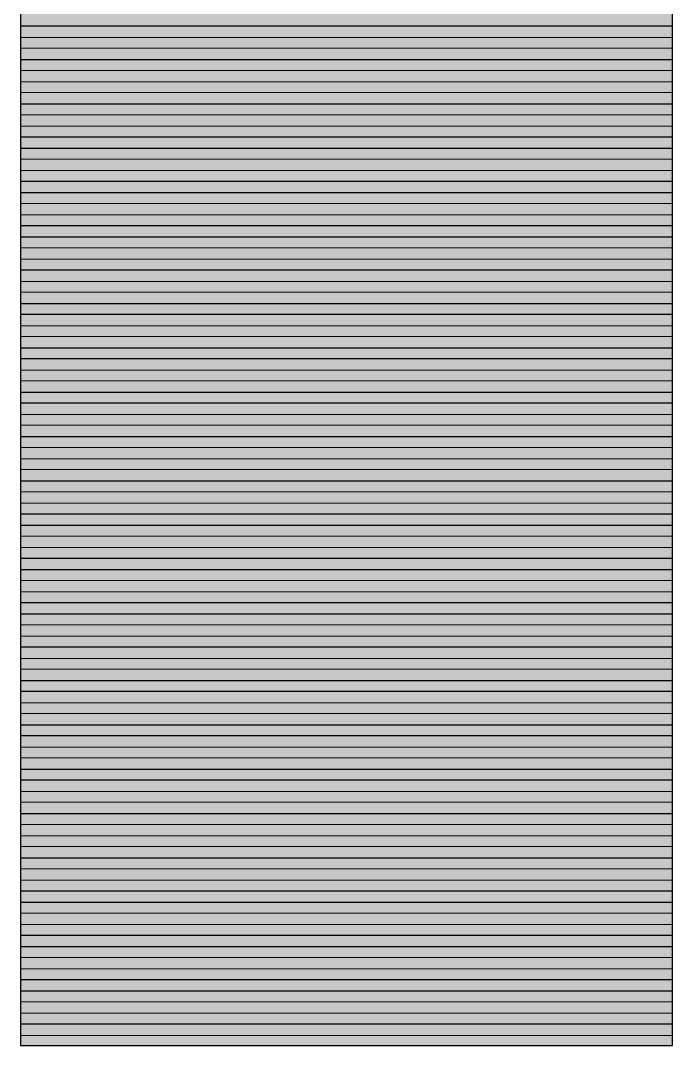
# Model space of a CAD drawing. Header units: millimetres. Extents: x -190.1 to -180.54, y 58.35 to 66.31.
# Drawn here: x -188.075 to -187.375, y 58.352 to 59.452 of the extents above; entities that cross this region are included whole.
import ezdxf

# ---------------------------------------------------------------- set-up
doc = ezdxf.new("R2010")
doc.units = ezdxf.units.MM
doc.header["$MEASUREMENT"] = 0
doc.layers.add('layer 1', color=7, linetype='Continuous')

msp = doc.modelspace()

# ---------------------------------------------------------------- hatches: boundary and pattern name
at = {"layer": 'layer 1', "true_color": 0x797979}
h = msp.add_hatch(color=8, dxfattribs=at)
edge = h.paths.add_edge_path()
edge.add_spline(control_points=[(-187.375, 59.434), (-187.375, 59.434), (-188.075, 59.4338), (-188.075, 59.4338), (-188.075, 59.4338), (-188.075, 59.4695), (-188.075, 59.4695), (-188.075, 59.4695), (-187.375, 59.4697), (-187.375, 59.4697), (-187.375, 59.4697), (-187.375, 59.434), (-187.375, 59.434)], knot_values=[0, 0, 0, 0, 0.25, 0.25, 0.25, 0.5, 0.5, 0.5, 0.75, 0.75, 0.75, 1, 1, 1, 1], degree=3, periodic=1)
at = {"layer": 'layer 1', "true_color": 0x7a7a7a}
h = msp.add_hatch(color=8, dxfattribs=at)
edge = h.paths.add_edge_path()
edge.add_spline(control_points=[(-187.375, 59.4102), (-187.375, 59.4102), (-188.075, 59.41), (-188.075, 59.41), (-188.075, 59.41), (-188.075, 59.4457), (-188.075, 59.4457), (-188.075, 59.4457), (-187.375, 59.4459), (-187.375, 59.4459), (-187.375, 59.4459), (-187.375, 59.4102), (-187.375, 59.4102)], knot_values=[0, 0, 0, 0, 0.25, 0.25, 0.25, 0.5, 0.5, 0.5, 0.75, 0.75, 0.75, 1, 1, 1, 1], degree=3, periodic=1)
at = {"layer": 'layer 1', "true_color": 0x7c7c7c}
h = msp.add_hatch(color=8, dxfattribs=at)
edge = h.paths.add_edge_path()
edge.add_spline(control_points=[(-187.375, 59.3864), (-187.375, 59.3864), (-188.075, 59.3862), (-188.075, 59.3862), (-188.075, 59.3862), (-188.075, 59.4219), (-188.075, 59.4219), (-188.075, 59.4219), (-187.375, 59.4221), (-187.375, 59.4221), (-187.375, 59.4221), (-187.375, 59.3864), (-187.375, 59.3864)], knot_values=[0, 0, 0, 0, 0.25, 0.25, 0.25, 0.5, 0.5, 0.5, 0.75, 0.75, 0.75, 1, 1, 1, 1], degree=3, periodic=1)
at = {"layer": 'layer 1', "true_color": 0x7d7c7d}
h = msp.add_hatch(color=8, dxfattribs=at)
edge = h.paths.add_edge_path()
edge.add_spline(control_points=[(-187.375, 59.3626), (-187.375, 59.3626), (-188.075, 59.3624), (-188.075, 59.3624), (-188.075, 59.3624), (-188.075, 59.3981), (-188.075, 59.3981), (-188.075, 59.3981), (-187.375, 59.3983), (-187.375, 59.3983), (-187.375, 59.3983), (-187.375, 59.3626), (-187.375, 59.3626)], knot_values=[0, 0, 0, 0, 0.25, 0.25, 0.25, 0.5, 0.5, 0.5, 0.75, 0.75, 0.75, 1, 1, 1, 1], degree=3, periodic=1)
at = {"layer": 'layer 1', "true_color": 0x7f7e7e}
h = msp.add_hatch(color=8, dxfattribs=at)
edge = h.paths.add_edge_path()
edge.add_spline(control_points=[(-187.375, 59.3388), (-187.375, 59.3388), (-188.075, 59.3386), (-188.075, 59.3386), (-188.075, 59.3386), (-188.075, 59.3743), (-188.075, 59.3743), (-188.075, 59.3743), (-187.375, 59.3745), (-187.375, 59.3745), (-187.375, 59.3745), (-187.375, 59.3388), (-187.375, 59.3388)], knot_values=[0, 0, 0, 0, 0.25, 0.25, 0.25, 0.5, 0.5, 0.5, 0.75, 0.75, 0.75, 1, 1, 1, 1], degree=3, periodic=1)
at = {"layer": 'layer 1', "true_color": 0x808080}
h = msp.add_hatch(color=8, dxfattribs=at)
edge = h.paths.add_edge_path()
edge.add_spline(control_points=[(-187.375, 59.315), (-187.375, 59.315), (-188.075, 59.3148), (-188.075, 59.3148), (-188.075, 59.3148), (-188.075, 59.3505), (-188.075, 59.3505), (-188.075, 59.3505), (-187.375, 59.3507), (-187.375, 59.3507), (-187.375, 59.3507), (-187.375, 59.315), (-187.375, 59.315)], knot_values=[0, 0, 0, 0, 0.25, 0.25, 0.25, 0.5, 0.5, 0.5, 0.75, 0.75, 0.75, 1, 1, 1, 1], degree=3, periodic=1)
at = {"layer": 'layer 1', "true_color": 0x818181}
h = msp.add_hatch(color=8, dxfattribs=at)
edge = h.paths.add_edge_path()
edge.add_spline(control_points=[(-187.375, 59.2912), (-187.375, 59.2912), (-188.075, 59.291), (-188.075, 59.291), (-188.075, 59.291), (-188.075, 59.3267), (-188.075, 59.3267), (-188.075, 59.3267), (-187.375, 59.3269), (-187.375, 59.3269), (-187.375, 59.3269), (-187.375, 59.2912), (-187.375, 59.2912)], knot_values=[0, 0, 0, 0, 0.25, 0.25, 0.25, 0.5, 0.5, 0.5, 0.75, 0.75, 0.75, 1, 1, 1, 1], degree=3, periodic=1)
at = {"layer": 'layer 1', "true_color": 0x838383}
h = msp.add_hatch(color=252, dxfattribs=at)
edge = h.paths.add_edge_path()
edge.add_spline(control_points=[(-187.375, 59.2674), (-187.375, 59.2674), (-188.075, 59.2672), (-188.075, 59.2672), (-188.075, 59.2672), (-188.075, 59.3029), (-188.075, 59.3029), (-188.075, 59.3029), (-187.375, 59.3031), (-187.375, 59.3031), (-187.375, 59.3031), (-187.375, 59.2674), (-187.375, 59.2674)], knot_values=[0, 0, 0, 0, 0.25, 0.25, 0.25, 0.5, 0.5, 0.5, 0.75, 0.75, 0.75, 1, 1, 1, 1], degree=3, periodic=1)
at = {"layer": 'layer 1', "true_color": 0x848384}
h = msp.add_hatch(color=252, dxfattribs=at)
edge = h.paths.add_edge_path()
edge.add_spline(control_points=[(-187.375, 59.2436), (-187.375, 59.2436), (-188.075, 59.2434), (-188.075, 59.2434), (-188.075, 59.2434), (-188.075, 59.2791), (-188.075, 59.2791), (-188.075, 59.2791), (-187.375, 59.2793), (-187.375, 59.2793), (-187.375, 59.2793), (-187.375, 59.2436), (-187.375, 59.2436)], knot_values=[0, 0, 0, 0, 0.25, 0.25, 0.25, 0.5, 0.5, 0.5, 0.75, 0.75, 0.75, 1, 1, 1, 1], degree=3, periodic=1)
at = {"layer": 'layer 1', "true_color": 0x858585}
h = msp.add_hatch(color=252, dxfattribs=at)
edge = h.paths.add_edge_path()
edge.add_spline(control_points=[(-187.375, 59.2198), (-187.375, 59.2198), (-188.075, 59.2196), (-188.075, 59.2196), (-188.075, 59.2196), (-188.075, 59.2553), (-188.075, 59.2553), (-188.075, 59.2553), (-187.375, 59.2555), (-187.375, 59.2555), (-187.375, 59.2555), (-187.375, 59.2198), (-187.375, 59.2198)], knot_values=[0, 0, 0, 0, 0.25, 0.25, 0.25, 0.5, 0.5, 0.5, 0.75, 0.75, 0.75, 1, 1, 1, 1], degree=3, periodic=1)
at = {"layer": 'layer 1', "true_color": 0x868686}
h = msp.add_hatch(color=252, dxfattribs=at)
edge = h.paths.add_edge_path()
edge.add_spline(control_points=[(-187.375, 59.196), (-187.375, 59.196), (-188.075, 59.1958), (-188.075, 59.1958), (-188.075, 59.1958), (-188.075, 59.2315), (-188.075, 59.2315), (-188.075, 59.2315), (-187.375, 59.2317), (-187.375, 59.2317), (-187.375, 59.2317), (-187.375, 59.196), (-187.375, 59.196)], knot_values=[0, 0, 0, 0, 0.25, 0.25, 0.25, 0.5, 0.5, 0.5, 0.75, 0.75, 0.75, 1, 1, 1, 1], degree=3, periodic=1)
at = {"layer": 'layer 1', "true_color": 0x888888}
h = msp.add_hatch(color=252, dxfattribs=at)
edge = h.paths.add_edge_path()
edge.add_spline(control_points=[(-187.375, 59.1722), (-187.375, 59.1722), (-188.075, 59.172), (-188.075, 59.172), (-188.075, 59.172), (-188.075, 59.2077), (-188.075, 59.2077), (-188.075, 59.2077), (-187.375, 59.2079), (-187.375, 59.2079), (-187.375, 59.2079), (-187.375, 59.1722), (-187.375, 59.1722)], knot_values=[0, 0, 0, 0, 0.25, 0.25, 0.25, 0.5, 0.5, 0.5, 0.75, 0.75, 0.75, 1, 1, 1, 1], degree=3, periodic=1)
at = {"layer": 'layer 1', "true_color": 0x8a8a8a}
h = msp.add_hatch(color=252, dxfattribs=at)
edge = h.paths.add_edge_path()
edge.add_spline(control_points=[(-187.375, 59.1484), (-187.375, 59.1484), (-188.075, 59.1482), (-188.075, 59.1482), (-188.075, 59.1482), (-188.075, 59.1839), (-188.075, 59.1839), (-188.075, 59.1839), (-187.375, 59.1841), (-187.375, 59.1841), (-187.375, 59.1841), (-187.375, 59.1484), (-187.375, 59.1484)], knot_values=[0, 0, 0, 0, 0.25, 0.25, 0.25, 0.5, 0.5, 0.5, 0.75, 0.75, 0.75, 1, 1, 1, 1], degree=3, periodic=1)
at = {"layer": 'layer 1', "true_color": 0x8a8a8b}
h = msp.add_hatch(color=252, dxfattribs=at)
edge = h.paths.add_edge_path()
edge.add_spline(control_points=[(-187.375, 59.1246), (-187.375, 59.1246), (-188.075, 59.1244), (-188.075, 59.1244), (-188.075, 59.1244), (-188.075, 59.1601), (-188.075, 59.1601), (-188.075, 59.1601), (-187.375, 59.1603), (-187.375, 59.1603), (-187.375, 59.1603), (-187.375, 59.1246), (-187.375, 59.1246)], knot_values=[0, 0, 0, 0, 0.25, 0.25, 0.25, 0.5, 0.5, 0.5, 0.75, 0.75, 0.75, 1, 1, 1, 1], degree=3, periodic=1)
at = {"layer": 'layer 1', "true_color": 0x8c8c8d}
h = msp.add_hatch(color=252, dxfattribs=at)
edge = h.paths.add_edge_path()
edge.add_spline(control_points=[(-187.375, 59.1008), (-187.375, 59.1008), (-188.075, 59.1006), (-188.075, 59.1006), (-188.075, 59.1006), (-188.075, 59.1363), (-188.075, 59.1363), (-188.075, 59.1363), (-187.375, 59.1365), (-187.375, 59.1365), (-187.375, 59.1365), (-187.375, 59.1008), (-187.375, 59.1008)], knot_values=[0, 0, 0, 0, 0.25, 0.25, 0.25, 0.5, 0.5, 0.5, 0.75, 0.75, 0.75, 1, 1, 1, 1], degree=3, periodic=1)
at = {"layer": 'layer 1', "true_color": 0x8d8d8d}
h = msp.add_hatch(color=252, dxfattribs=at)
edge = h.paths.add_edge_path()
edge.add_spline(control_points=[(-187.375, 59.077), (-187.375, 59.077), (-188.075, 59.0768), (-188.075, 59.0768), (-188.075, 59.0768), (-188.075, 59.1125), (-188.075, 59.1125), (-188.075, 59.1125), (-187.375, 59.1127), (-187.375, 59.1127), (-187.375, 59.1127), (-187.375, 59.077), (-187.375, 59.077)], knot_values=[0, 0, 0, 0, 0.25, 0.25, 0.25, 0.5, 0.5, 0.5, 0.75, 0.75, 0.75, 1, 1, 1, 1], degree=3, periodic=1)
at = {"layer": 'layer 1', "true_color": 0x8f8f8f}
h = msp.add_hatch(color=252, dxfattribs=at)
edge = h.paths.add_edge_path()
edge.add_spline(control_points=[(-187.375, 59.0532), (-187.375, 59.0532), (-188.075, 59.053), (-188.075, 59.053), (-188.075, 59.053), (-188.075, 59.0887), (-188.075, 59.0887), (-188.075, 59.0887), (-187.375, 59.0889), (-187.375, 59.0889), (-187.375, 59.0889), (-187.375, 59.0532), (-187.375, 59.0532)], knot_values=[0, 0, 0, 0, 0.25, 0.25, 0.25, 0.5, 0.5, 0.5, 0.75, 0.75, 0.75, 1, 1, 1, 1], degree=3, periodic=1)
at = {"layer": 'layer 1', "true_color": 0x909090}
h = msp.add_hatch(color=252, dxfattribs=at)
edge = h.paths.add_edge_path()
edge.add_spline(control_points=[(-187.375, 59.0294), (-187.375, 59.0294), (-188.075, 59.0292), (-188.075, 59.0292), (-188.075, 59.0292), (-188.075, 59.0649), (-188.075, 59.0649), (-188.075, 59.0649), (-187.375, 59.0651), (-187.375, 59.0651), (-187.375, 59.0651), (-187.375, 59.0294), (-187.375, 59.0294)], knot_values=[0, 0, 0, 0, 0.25, 0.25, 0.25, 0.5, 0.5, 0.5, 0.75, 0.75, 0.75, 1, 1, 1, 1], degree=3, periodic=1)
at = {"layer": 'layer 1', "true_color": 0x919192}
h = msp.add_hatch(color=252, dxfattribs=at)
edge = h.paths.add_edge_path()
edge.add_spline(control_points=[(-187.375, 59.0056), (-187.375, 59.0056), (-188.075, 59.0054), (-188.075, 59.0054), (-188.075, 59.0054), (-188.075, 59.0411), (-188.075, 59.0411), (-188.075, 59.0411), (-187.375, 59.0413), (-187.375, 59.0413), (-187.375, 59.0413), (-187.375, 59.0056), (-187.375, 59.0056)], knot_values=[0, 0, 0, 0, 0.25, 0.25, 0.25, 0.5, 0.5, 0.5, 0.75, 0.75, 0.75, 1, 1, 1, 1], degree=3, periodic=1)
at = {"layer": 'layer 1', "true_color": 0x939394}
h = msp.add_hatch(color=252, dxfattribs=at)
edge = h.paths.add_edge_path()
edge.add_spline(control_points=[(-187.375, 58.9818), (-187.375, 58.9818), (-188.075, 58.9816), (-188.075, 58.9816), (-188.075, 58.9816), (-188.075, 59.0173), (-188.075, 59.0173), (-188.075, 59.0173), (-187.375, 59.0175), (-187.375, 59.0175), (-187.375, 59.0175), (-187.375, 58.9818), (-187.375, 58.9818)], knot_values=[0, 0, 0, 0, 0.25, 0.25, 0.25, 0.5, 0.5, 0.5, 0.75, 0.75, 0.75, 1, 1, 1, 1], degree=3, periodic=1)
at = {"layer": 'layer 1', "true_color": 0x949494}
h = msp.add_hatch(color=252, dxfattribs=at)
edge = h.paths.add_edge_path()
edge.add_spline(control_points=[(-187.375, 58.958), (-187.375, 58.958), (-188.075, 58.9578), (-188.075, 58.9578), (-188.075, 58.9578), (-188.075, 58.9935), (-188.075, 58.9935), (-188.075, 58.9935), (-187.375, 58.9937), (-187.375, 58.9937), (-187.375, 58.9937), (-187.375, 58.958), (-187.375, 58.958)], knot_values=[0, 0, 0, 0, 0.25, 0.25, 0.25, 0.5, 0.5, 0.5, 0.75, 0.75, 0.75, 1, 1, 1, 1], degree=3, periodic=1)
at = {"layer": 'layer 1', "true_color": 0x969696}
h = msp.add_hatch(color=252, dxfattribs=at)
edge = h.paths.add_edge_path()
edge.add_spline(control_points=[(-187.375, 58.9342), (-187.375, 58.9342), (-188.075, 58.934), (-188.075, 58.934), (-188.075, 58.934), (-188.075, 58.9697), (-188.075, 58.9697), (-188.075, 58.9697), (-187.375, 58.9699), (-187.375, 58.9699), (-187.375, 58.9699), (-187.375, 58.9342), (-187.375, 58.9342)], knot_values=[0, 0, 0, 0, 0.25, 0.25, 0.25, 0.5, 0.5, 0.5, 0.75, 0.75, 0.75, 1, 1, 1, 1], degree=3, periodic=1)
at = {"layer": 'layer 1', "true_color": 0x969797}
h = msp.add_hatch(color=252, dxfattribs=at)
edge = h.paths.add_edge_path()
edge.add_spline(control_points=[(-187.375, 58.9104), (-187.375, 58.9104), (-188.075, 58.9102), (-188.075, 58.9102), (-188.075, 58.9102), (-188.075, 58.9459), (-188.075, 58.9459), (-188.075, 58.9459), (-187.375, 58.9461), (-187.375, 58.9461), (-187.375, 58.9461), (-187.375, 58.9104), (-187.375, 58.9104)], knot_values=[0, 0, 0, 0, 0.25, 0.25, 0.25, 0.5, 0.5, 0.5, 0.75, 0.75, 0.75, 1, 1, 1, 1], degree=3, periodic=1)
at = {"layer": 'layer 1', "true_color": 0x989899}
h = msp.add_hatch(color=252, dxfattribs=at)
edge = h.paths.add_edge_path()
edge.add_spline(control_points=[(-187.375, 58.8866), (-187.375, 58.8866), (-188.075, 58.8864), (-188.075, 58.8864), (-188.075, 58.8864), (-188.075, 58.9221), (-188.075, 58.9221), (-188.075, 58.9221), (-187.375, 58.9223), (-187.375, 58.9223), (-187.375, 58.9223), (-187.375, 58.8866), (-187.375, 58.8866)], knot_values=[0, 0, 0, 0, 0.25, 0.25, 0.25, 0.5, 0.5, 0.5, 0.75, 0.75, 0.75, 1, 1, 1, 1], degree=3, periodic=1)
at = {"layer": 'layer 1', "true_color": 0x99999a}
h = msp.add_hatch(color=253, dxfattribs=at)
edge = h.paths.add_edge_path()
edge.add_spline(control_points=[(-187.375, 58.8628), (-187.375, 58.8628), (-188.075, 58.8626), (-188.075, 58.8626), (-188.075, 58.8626), (-188.075, 58.8983), (-188.075, 58.8983), (-188.075, 58.8983), (-187.375, 58.8985), (-187.375, 58.8985), (-187.375, 58.8985), (-187.375, 58.8628), (-187.375, 58.8628)], knot_values=[0, 0, 0, 0, 0.25, 0.25, 0.25, 0.5, 0.5, 0.5, 0.75, 0.75, 0.75, 1, 1, 1, 1], degree=3, periodic=1)
at = {"layer": 'layer 1', "true_color": 0x9b9b9b}
h = msp.add_hatch(color=253, dxfattribs=at)
edge = h.paths.add_edge_path()
edge.add_spline(control_points=[(-187.375, 58.839), (-187.375, 58.839), (-188.075, 58.8388), (-188.075, 58.8388), (-188.075, 58.8388), (-188.075, 58.8745), (-188.075, 58.8745), (-188.075, 58.8745), (-187.375, 58.8747), (-187.375, 58.8747), (-187.375, 58.8747), (-187.375, 58.839), (-187.375, 58.839)], knot_values=[0, 0, 0, 0, 0.25, 0.25, 0.25, 0.5, 0.5, 0.5, 0.75, 0.75, 0.75, 1, 1, 1, 1], degree=3, periodic=1)
at = {"layer": 'layer 1', "true_color": 0x9c9d9d}
h = msp.add_hatch(color=253, dxfattribs=at)
edge = h.paths.add_edge_path()
edge.add_spline(control_points=[(-187.375, 58.8152), (-187.375, 58.8152), (-188.075, 58.815), (-188.075, 58.815), (-188.075, 58.815), (-188.075, 58.8507), (-188.075, 58.8507), (-188.075, 58.8507), (-187.375, 58.8509), (-187.375, 58.8509), (-187.375, 58.8509), (-187.375, 58.8152), (-187.375, 58.8152)], knot_values=[0, 0, 0, 0, 0.25, 0.25, 0.25, 0.5, 0.5, 0.5, 0.75, 0.75, 0.75, 1, 1, 1, 1], degree=3, periodic=1)
at = {"layer": 'layer 1', "true_color": 0x9d9e9e}
h = msp.add_hatch(color=253, dxfattribs=at)
edge = h.paths.add_edge_path()
edge.add_spline(control_points=[(-187.375, 58.7914), (-187.375, 58.7914), (-188.075, 58.7912), (-188.075, 58.7912), (-188.075, 58.7912), (-188.075, 58.8269), (-188.075, 58.8269), (-188.075, 58.8269), (-187.375, 58.8271), (-187.375, 58.8271), (-187.375, 58.8271), (-187.375, 58.7914), (-187.375, 58.7914)], knot_values=[0, 0, 0, 0, 0.25, 0.25, 0.25, 0.5, 0.5, 0.5, 0.75, 0.75, 0.75, 1, 1, 1, 1], degree=3, periodic=1)
at = {"layer": 'layer 1', "true_color": 0x9f9fa0}
h = msp.add_hatch(color=253, dxfattribs=at)
edge = h.paths.add_edge_path()
edge.add_spline(control_points=[(-187.375, 58.7676), (-187.375, 58.7676), (-188.075, 58.7674), (-188.075, 58.7674), (-188.075, 58.7674), (-188.075, 58.8031), (-188.075, 58.8031), (-188.075, 58.8031), (-187.375, 58.8033), (-187.375, 58.8033), (-187.375, 58.8033), (-187.375, 58.7676), (-187.375, 58.7676)], knot_values=[0, 0, 0, 0, 0.25, 0.25, 0.25, 0.5, 0.5, 0.5, 0.75, 0.75, 0.75, 1, 1, 1, 1], degree=3, periodic=1)
at = {"layer": 'layer 1', "true_color": 0xa0a0a1}
h = msp.add_hatch(color=253, dxfattribs=at)
edge = h.paths.add_edge_path()
edge.add_spline(control_points=[(-187.375, 58.7438), (-187.375, 58.7438), (-188.075, 58.7436), (-188.075, 58.7436), (-188.075, 58.7436), (-188.075, 58.7793), (-188.075, 58.7793), (-188.075, 58.7793), (-187.375, 58.7795), (-187.375, 58.7795), (-187.375, 58.7795), (-187.375, 58.7438), (-187.375, 58.7438)], knot_values=[0, 0, 0, 0, 0.25, 0.25, 0.25, 0.5, 0.5, 0.5, 0.75, 0.75, 0.75, 1, 1, 1, 1], degree=3, periodic=1)
at = {"layer": 'layer 1', "true_color": 0xa1a2a2}
h = msp.add_hatch(color=253, dxfattribs=at)
edge = h.paths.add_edge_path()
edge.add_spline(control_points=[(-187.375, 58.72), (-187.375, 58.72), (-188.075, 58.7198), (-188.075, 58.7198), (-188.075, 58.7198), (-188.075, 58.7555), (-188.075, 58.7555), (-188.075, 58.7555), (-187.375, 58.7557), (-187.375, 58.7557), (-187.375, 58.7557), (-187.375, 58.72), (-187.375, 58.72)], knot_values=[0, 0, 0, 0, 0.25, 0.25, 0.25, 0.5, 0.5, 0.5, 0.75, 0.75, 0.75, 1, 1, 1, 1], degree=3, periodic=1)
at = {"layer": 'layer 1', "true_color": 0xa2a3a3}
h = msp.add_hatch(color=253, dxfattribs=at)
edge = h.paths.add_edge_path()
edge.add_spline(control_points=[(-187.375, 58.6962), (-187.375, 58.6962), (-188.075, 58.696), (-188.075, 58.696), (-188.075, 58.696), (-188.075, 58.7317), (-188.075, 58.7317), (-188.075, 58.7317), (-187.375, 58.7319), (-187.375, 58.7319), (-187.375, 58.7319), (-187.375, 58.6962), (-187.375, 58.6962)], knot_values=[0, 0, 0, 0, 0.25, 0.25, 0.25, 0.5, 0.5, 0.5, 0.75, 0.75, 0.75, 1, 1, 1, 1], degree=3, periodic=1)
at = {"layer": 'layer 1', "true_color": 0xa4a4a5}
h = msp.add_hatch(color=253, dxfattribs=at)
edge = h.paths.add_edge_path()
edge.add_spline(control_points=[(-187.375, 58.6724), (-187.375, 58.6724), (-188.075, 58.6722), (-188.075, 58.6722), (-188.075, 58.6722), (-188.075, 58.7079), (-188.075, 58.7079), (-188.075, 58.7079), (-187.375, 58.7081), (-187.375, 58.7081), (-187.375, 58.7081), (-187.375, 58.6724), (-187.375, 58.6724)], knot_values=[0, 0, 0, 0, 0.25, 0.25, 0.25, 0.5, 0.5, 0.5, 0.75, 0.75, 0.75, 1, 1, 1, 1], degree=3, periodic=1)
at = {"layer": 'layer 1', "true_color": 0xa6a6a7}
h = msp.add_hatch(color=253, dxfattribs=at)
edge = h.paths.add_edge_path()
edge.add_spline(control_points=[(-187.375, 58.6486), (-187.375, 58.6486), (-188.075, 58.6484), (-188.075, 58.6484), (-188.075, 58.6484), (-188.075, 58.6841), (-188.075, 58.6841), (-188.075, 58.6841), (-187.375, 58.6843), (-187.375, 58.6843), (-187.375, 58.6843), (-187.375, 58.6486), (-187.375, 58.6486)], knot_values=[0, 0, 0, 0, 0.25, 0.25, 0.25, 0.5, 0.5, 0.5, 0.75, 0.75, 0.75, 1, 1, 1, 1], degree=3, periodic=1)
at = {"layer": 'layer 1', "true_color": 0xa6a7a7}
h = msp.add_hatch(color=253, dxfattribs=at)
edge = h.paths.add_edge_path()
edge.add_spline(control_points=[(-187.375, 58.6248), (-187.375, 58.6248), (-188.075, 58.6246), (-188.075, 58.6246), (-188.075, 58.6246), (-188.075, 58.6603), (-188.075, 58.6603), (-188.075, 58.6603), (-187.375, 58.6605), (-187.375, 58.6605), (-187.375, 58.6605), (-187.375, 58.6248), (-187.375, 58.6248)], knot_values=[0, 0, 0, 0, 0.25, 0.25, 0.25, 0.5, 0.5, 0.5, 0.75, 0.75, 0.75, 1, 1, 1, 1], degree=3, periodic=1)
at = {"layer": 'layer 1', "true_color": 0xa8a9a9}
h = msp.add_hatch(color=253, dxfattribs=at)
edge = h.paths.add_edge_path()
edge.add_spline(control_points=[(-187.375, 58.601), (-187.375, 58.601), (-188.075, 58.6008), (-188.075, 58.6008), (-188.075, 58.6008), (-188.075, 58.6365), (-188.075, 58.6365), (-188.075, 58.6365), (-187.375, 58.6367), (-187.375, 58.6367), (-187.375, 58.6367), (-187.375, 58.601), (-187.375, 58.601)], knot_values=[0, 0, 0, 0, 0.25, 0.25, 0.25, 0.5, 0.5, 0.5, 0.75, 0.75, 0.75, 1, 1, 1, 1], degree=3, periodic=1)
at = {"layer": 'layer 1', "true_color": 0xa9a9aa}
h = msp.add_hatch(color=253, dxfattribs=at)
edge = h.paths.add_edge_path()
edge.add_spline(control_points=[(-187.375, 58.5772), (-187.375, 58.5772), (-188.075, 58.577), (-188.075, 58.577), (-188.075, 58.577), (-188.075, 58.6127), (-188.075, 58.6127), (-188.075, 58.6127), (-187.375, 58.6129), (-187.375, 58.6129), (-187.375, 58.6129), (-187.375, 58.5772), (-187.375, 58.5772)], knot_values=[0, 0, 0, 0, 0.25, 0.25, 0.25, 0.5, 0.5, 0.5, 0.75, 0.75, 0.75, 1, 1, 1, 1], degree=3, periodic=1)
at = {"layer": 'layer 1', "true_color": 0xababac}
h = msp.add_hatch(color=253, dxfattribs=at)
edge = h.paths.add_edge_path()
edge.add_spline(control_points=[(-187.375, 58.5534), (-187.375, 58.5534), (-188.075, 58.5532), (-188.075, 58.5532), (-188.075, 58.5532), (-188.075, 58.5889), (-188.075, 58.5889), (-188.075, 58.5889), (-187.375, 58.5891), (-187.375, 58.5891), (-187.375, 58.5891), (-187.375, 58.5534), (-187.375, 58.5534)], knot_values=[0, 0, 0, 0, 0.25, 0.25, 0.25, 0.5, 0.5, 0.5, 0.75, 0.75, 0.75, 1, 1, 1, 1], degree=3, periodic=1)
at = {"layer": 'layer 1', "true_color": 0xabacac}
h = msp.add_hatch(color=253, dxfattribs=at)
edge = h.paths.add_edge_path()
edge.add_spline(control_points=[(-187.375, 58.5296), (-187.375, 58.5296), (-188.075, 58.5294), (-188.075, 58.5294), (-188.075, 58.5294), (-188.075, 58.5651), (-188.075, 58.5651), (-188.075, 58.5651), (-187.375, 58.5653), (-187.375, 58.5653), (-187.375, 58.5653), (-187.375, 58.5296), (-187.375, 58.5296)], knot_values=[0, 0, 0, 0, 0.25, 0.25, 0.25, 0.5, 0.5, 0.5, 0.75, 0.75, 0.75, 1, 1, 1, 1], degree=3, periodic=1)
at = {"layer": 'layer 1', "true_color": 0xadaeae}
h = msp.add_hatch(color=253, dxfattribs=at)
edge = h.paths.add_edge_path()
edge.add_spline(control_points=[(-187.375, 58.5058), (-187.375, 58.5058), (-188.075, 58.5056), (-188.075, 58.5056), (-188.075, 58.5056), (-188.075, 58.5413), (-188.075, 58.5413), (-188.075, 58.5413), (-187.375, 58.5415), (-187.375, 58.5415), (-187.375, 58.5415), (-187.375, 58.5058), (-187.375, 58.5058)], knot_values=[0, 0, 0, 0, 0.25, 0.25, 0.25, 0.5, 0.5, 0.5, 0.75, 0.75, 0.75, 1, 1, 1, 1], degree=3, periodic=1)
at = {"layer": 'layer 1', "true_color": 0xafafb0}
h = msp.add_hatch(color=253, dxfattribs=at)
edge = h.paths.add_edge_path()
edge.add_spline(control_points=[(-187.375, 58.482), (-187.375, 58.482), (-188.075, 58.4818), (-188.075, 58.4818), (-188.075, 58.4818), (-188.075, 58.5175), (-188.075, 58.5175), (-188.075, 58.5175), (-187.375, 58.5177), (-187.375, 58.5177), (-187.375, 58.5177), (-187.375, 58.482), (-187.375, 58.482)], knot_values=[0, 0, 0, 0, 0.25, 0.25, 0.25, 0.5, 0.5, 0.5, 0.75, 0.75, 0.75, 1, 1, 1, 1], degree=3, periodic=1)
at = {"layer": 'layer 1', "true_color": 0xafb0b1}
h = msp.add_hatch(color=253, dxfattribs=at)
edge = h.paths.add_edge_path()
edge.add_spline(control_points=[(-187.375, 58.4582), (-187.375, 58.4582), (-188.075, 58.458), (-188.075, 58.458), (-188.075, 58.458), (-188.075, 58.4937), (-188.075, 58.4937), (-188.075, 58.4937), (-187.375, 58.4939), (-187.375, 58.4939), (-187.375, 58.4939), (-187.375, 58.4582), (-187.375, 58.4582)], knot_values=[0, 0, 0, 0, 0.25, 0.25, 0.25, 0.5, 0.5, 0.5, 0.75, 0.75, 0.75, 1, 1, 1, 1], degree=3, periodic=1)
at = {"layer": 'layer 1', "true_color": 0xb1b2b2}
h = msp.add_hatch(color=253, dxfattribs=at)
edge = h.paths.add_edge_path()
edge.add_spline(control_points=[(-187.375, 58.4344), (-187.375, 58.4344), (-188.075, 58.4342), (-188.075, 58.4342), (-188.075, 58.4342), (-188.075, 58.4699), (-188.075, 58.4699), (-188.075, 58.4699), (-187.375, 58.4701), (-187.375, 58.4701), (-187.375, 58.4701), (-187.375, 58.4344), (-187.375, 58.4344)], knot_values=[0, 0, 0, 0, 0.25, 0.25, 0.25, 0.5, 0.5, 0.5, 0.75, 0.75, 0.75, 1, 1, 1, 1], degree=3, periodic=1)
at = {"layer": 'layer 1', "true_color": 0xb2b2b3}
h = msp.add_hatch(color=253, dxfattribs=at)
edge = h.paths.add_edge_path()
edge.add_spline(control_points=[(-187.375, 58.4106), (-187.375, 58.4106), (-188.075, 58.4104), (-188.075, 58.4104), (-188.075, 58.4104), (-188.075, 58.4461), (-188.075, 58.4461), (-188.075, 58.4461), (-187.375, 58.4463), (-187.375, 58.4463), (-187.375, 58.4463), (-187.375, 58.4106), (-187.375, 58.4106)], knot_values=[0, 0, 0, 0, 0.25, 0.25, 0.25, 0.5, 0.5, 0.5, 0.75, 0.75, 0.75, 1, 1, 1, 1], degree=3, periodic=1)
at = {"layer": 'layer 1', "true_color": 0xb3b4b5}
h = msp.add_hatch(color=253, dxfattribs=at)
edge = h.paths.add_edge_path()
edge.add_spline(control_points=[(-187.375, 58.3868), (-187.375, 58.3868), (-188.075, 58.3866), (-188.075, 58.3866), (-188.075, 58.3866), (-188.075, 58.4223), (-188.075, 58.4223), (-188.075, 58.4223), (-187.375, 58.4225), (-187.375, 58.4225), (-187.375, 58.4225), (-187.375, 58.3868), (-187.375, 58.3868)], knot_values=[0, 0, 0, 0, 0.25, 0.25, 0.25, 0.5, 0.5, 0.5, 0.75, 0.75, 0.75, 1, 1, 1, 1], degree=3, periodic=1)
at = {"layer": 'layer 1', "true_color": 0xb4b5b5}
h = msp.add_hatch(color=253, dxfattribs=at)
edge = h.paths.add_edge_path()
edge.add_spline(control_points=[(-187.375, 58.363), (-187.375, 58.363), (-188.075, 58.3628), (-188.075, 58.3628), (-188.075, 58.3628), (-188.075, 58.3985), (-188.075, 58.3985), (-188.075, 58.3985), (-187.375, 58.3987), (-187.375, 58.3987), (-187.375, 58.3987), (-187.375, 58.363), (-187.375, 58.363)], knot_values=[0, 0, 0, 0, 0.25, 0.25, 0.25, 0.5, 0.5, 0.5, 0.75, 0.75, 0.75, 1, 1, 1, 1], degree=3, periodic=1)
at = {"layer": 'layer 1', "true_color": 0xb6b6b7}
h = msp.add_hatch(color=253, dxfattribs=at)
edge = h.paths.add_edge_path()
edge.add_spline(control_points=[(-188.075, 58.3519), (-188.075, 58.3519), (-188.075, 58.3747), (-188.075, 58.3747), (-188.075, 58.3747), (-187.375, 58.3749), (-187.375, 58.3749), (-187.375, 58.3749), (-187.375, 58.3519), (-187.375, 58.3519), (-187.375, 58.3519), (-188.075, 58.3519), (-188.075, 58.3519)], knot_values=[0, 0, 0, 0, 0.25, 0.25, 0.25, 0.5, 0.5, 0.5, 0.75, 0.75, 0.75, 1, 1, 1, 1], degree=3, periodic=1)

# ---------------------------------------------------------------- linework, layer by layer
at = {"layer": 'layer 1', "color": 8}
for points in [[(-187.375, 59.434), (-187.375, 59.434), (-188.075, 59.4338), (-188.075, 59.4338), (-188.075, 59.4338), (-188.075, 59.4695), (-188.075, 59.4695), (-188.075, 59.4695), (-187.375, 59.4697), (-187.375, 59.4697), (-187.375, 59.4697), (-187.375, 59.434), (-187.375, 59.434)], [(-187.375, 59.4102), (-187.375, 59.4102), (-188.075, 59.41), (-188.075, 59.41), (-188.075, 59.41), (-188.075, 59.4457), (-188.075, 59.4457), (-188.075, 59.4457), (-187.375, 59.4459), (-187.375, 59.4459), (-187.375, 59.4459), (-187.375, 59.4102), (-187.375, 59.4102)], [(-187.375, 59.3864), (-187.375, 59.3864), (-188.075, 59.3862), (-188.075, 59.3862), (-188.075, 59.3862), (-188.075, 59.4219), (-188.075, 59.4219), (-188.075, 59.4219), (-187.375, 59.4221), (-187.375, 59.4221), (-187.375, 59.4221), (-187.375, 59.3864), (-187.375, 59.3864)], [(-187.375, 59.3626), (-187.375, 59.3626), (-188.075, 59.3624), (-188.075, 59.3624), (-188.075, 59.3624), (-188.075, 59.3981), (-188.075, 59.3981), (-188.075, 59.3981), (-187.375, 59.3983), (-187.375, 59.3983), (-187.375, 59.3983), (-187.375, 59.3626), (-187.375, 59.3626)], [(-187.375, 59.3388), (-187.375, 59.3388), (-188.075, 59.3386), (-188.075, 59.3386), (-188.075, 59.3386), (-188.075, 59.3743), (-188.075, 59.3743), (-188.075, 59.3743), (-187.375, 59.3745), (-187.375, 59.3745), (-187.375, 59.3745), (-187.375, 59.3388), (-187.375, 59.3388)], [(-187.375, 59.315), (-187.375, 59.315), (-188.075, 59.3148), (-188.075, 59.3148), (-188.075, 59.3148), (-188.075, 59.3505), (-188.075, 59.3505), (-188.075, 59.3505), (-187.375, 59.3507), (-187.375, 59.3507), (-187.375, 59.3507), (-187.375, 59.315), (-187.375, 59.315)], [(-187.375, 59.2912), (-187.375, 59.2912), (-188.075, 59.291), (-188.075, 59.291), (-188.075, 59.291), (-188.075, 59.3267), (-188.075, 59.3267), (-188.075, 59.3267), (-187.375, 59.3269), (-187.375, 59.3269), (-187.375, 59.3269), (-187.375, 59.2912), (-187.375, 59.2912)]]:
    msp.add_open_spline(points, degree=3, knots=[0, 0, 0, 0, 0.25, 0.25, 0.25, 0.5, 0.5, 0.5, 0.75, 0.75, 0.75, 1, 1, 1, 1], dxfattribs=at)
at = {"layer": 'layer 1', "color": 252}
for points in [[(-187.375, 59.2674), (-187.375, 59.2674), (-188.075, 59.2672), (-188.075, 59.2672), (-188.075, 59.2672), (-188.075, 59.3029), (-188.075, 59.3029), (-188.075, 59.3029), (-187.375, 59.3031), (-187.375, 59.3031), (-187.375, 59.3031), (-187.375, 59.2674), (-187.375, 59.2674)], [(-187.375, 59.2436), (-187.375, 59.2436), (-188.075, 59.2434), (-188.075, 59.2434), (-188.075, 59.2434), (-188.075, 59.2791), (-188.075, 59.2791), (-188.075, 59.2791), (-187.375, 59.2793), (-187.375, 59.2793), (-187.375, 59.2793), (-187.375, 59.2436), (-187.375, 59.2436)], [(-187.375, 59.2198), (-187.375, 59.2198), (-188.075, 59.2196), (-188.075, 59.2196), (-188.075, 59.2196), (-188.075, 59.2553), (-188.075, 59.2553), (-188.075, 59.2553), (-187.375, 59.2555), (-187.375, 59.2555), (-187.375, 59.2555), (-187.375, 59.2198), (-187.375, 59.2198)], [(-187.375, 59.196), (-187.375, 59.196), (-188.075, 59.1958), (-188.075, 59.1958), (-188.075, 59.1958), (-188.075, 59.2315), (-188.075, 59.2315), (-188.075, 59.2315), (-187.375, 59.2317), (-187.375, 59.2317), (-187.375, 59.2317), (-187.375, 59.196), (-187.375, 59.196)], [(-187.375, 59.1722), (-187.375, 59.1722), (-188.075, 59.172), (-188.075, 59.172), (-188.075, 59.172), (-188.075, 59.2077), (-188.075, 59.2077), (-188.075, 59.2077), (-187.375, 59.2079), (-187.375, 59.2079), (-187.375, 59.2079), (-187.375, 59.1722), (-187.375, 59.1722)], [(-187.375, 59.1484), (-187.375, 59.1484), (-188.075, 59.1482), (-188.075, 59.1482), (-188.075, 59.1482), (-188.075, 59.1839), (-188.075, 59.1839), (-188.075, 59.1839), (-187.375, 59.1841), (-187.375, 59.1841), (-187.375, 59.1841), (-187.375, 59.1484), (-187.375, 59.1484)], [(-187.375, 59.1246), (-187.375, 59.1246), (-188.075, 59.1244), (-188.075, 59.1244), (-188.075, 59.1244), (-188.075, 59.1601), (-188.075, 59.1601), (-188.075, 59.1601), (-187.375, 59.1603), (-187.375, 59.1603), (-187.375, 59.1603), (-187.375, 59.1246), (-187.375, 59.1246)], [(-187.375, 59.1008), (-187.375, 59.1008), (-188.075, 59.1006), (-188.075, 59.1006), (-188.075, 59.1006), (-188.075, 59.1363), (-188.075, 59.1363), (-188.075, 59.1363), (-187.375, 59.1365), (-187.375, 59.1365), (-187.375, 59.1365), (-187.375, 59.1008), (-187.375, 59.1008)], [(-187.375, 59.077), (-187.375, 59.077), (-188.075, 59.0768), (-188.075, 59.0768), (-188.075, 59.0768), (-188.075, 59.1125), (-188.075, 59.1125), (-188.075, 59.1125), (-187.375, 59.1127), (-187.375, 59.1127), (-187.375, 59.1127), (-187.375, 59.077), (-187.375, 59.077)], [(-187.375, 59.0532), (-187.375, 59.0532), (-188.075, 59.053), (-188.075, 59.053), (-188.075, 59.053), (-188.075, 59.0887), (-188.075, 59.0887), (-188.075, 59.0887), (-187.375, 59.0889), (-187.375, 59.0889), (-187.375, 59.0889), (-187.375, 59.0532), (-187.375, 59.0532)], [(-187.375, 59.0294), (-187.375, 59.0294), (-188.075, 59.0292), (-188.075, 59.0292), (-188.075, 59.0292), (-188.075, 59.0649), (-188.075, 59.0649), (-188.075, 59.0649), (-187.375, 59.0651), (-187.375, 59.0651), (-187.375, 59.0651), (-187.375, 59.0294), (-187.375, 59.0294)], [(-187.375, 59.0056), (-187.375, 59.0056), (-188.075, 59.0054), (-188.075, 59.0054), (-188.075, 59.0054), (-188.075, 59.0411), (-188.075, 59.0411), (-188.075, 59.0411), (-187.375, 59.0413), (-187.375, 59.0413), (-187.375, 59.0413), (-187.375, 59.0056), (-187.375, 59.0056)], [(-187.375, 58.9818), (-187.375, 58.9818), (-188.075, 58.9816), (-188.075, 58.9816), (-188.075, 58.9816), (-188.075, 59.0173), (-188.075, 59.0173), (-188.075, 59.0173), (-187.375, 59.0175), (-187.375, 59.0175), (-187.375, 59.0175), (-187.375, 58.9818), (-187.375, 58.9818)], [(-187.375, 58.958), (-187.375, 58.958), (-188.075, 58.9578), (-188.075, 58.9578), (-188.075, 58.9578), (-188.075, 58.9935), (-188.075, 58.9935), (-188.075, 58.9935), (-187.375, 58.9937), (-187.375, 58.9937), (-187.375, 58.9937), (-187.375, 58.958), (-187.375, 58.958)], [(-187.375, 58.9342), (-187.375, 58.9342), (-188.075, 58.934), (-188.075, 58.934), (-188.075, 58.934), (-188.075, 58.9697), (-188.075, 58.9697), (-188.075, 58.9697), (-187.375, 58.9699), (-187.375, 58.9699), (-187.375, 58.9699), (-187.375, 58.9342), (-187.375, 58.9342)], [(-187.375, 58.9104), (-187.375, 58.9104), (-188.075, 58.9102), (-188.075, 58.9102), (-188.075, 58.9102), (-188.075, 58.9459), (-188.075, 58.9459), (-188.075, 58.9459), (-187.375, 58.9461), (-187.375, 58.9461), (-187.375, 58.9461), (-187.375, 58.9104), (-187.375, 58.9104)], [(-187.375, 58.8866), (-187.375, 58.8866), (-188.075, 58.8864), (-188.075, 58.8864), (-188.075, 58.8864), (-188.075, 58.9221), (-188.075, 58.9221), (-188.075, 58.9221), (-187.375, 58.9223), (-187.375, 58.9223), (-187.375, 58.9223), (-187.375, 58.8866), (-187.375, 58.8866)]]:
    msp.add_open_spline(points, degree=3, knots=[0, 0, 0, 0, 0.25, 0.25, 0.25, 0.5, 0.5, 0.5, 0.75, 0.75, 0.75, 1, 1, 1, 1], dxfattribs=at)
at = {"layer": 'layer 1', "color": 253}
for points in [[(-187.375, 58.8628), (-187.375, 58.8628), (-188.075, 58.8626), (-188.075, 58.8626), (-188.075, 58.8626), (-188.075, 58.8983), (-188.075, 58.8983), (-188.075, 58.8983), (-187.375, 58.8985), (-187.375, 58.8985), (-187.375, 58.8985), (-187.375, 58.8628), (-187.375, 58.8628)], [(-187.375, 58.839), (-187.375, 58.839), (-188.075, 58.8388), (-188.075, 58.8388), (-188.075, 58.8388), (-188.075, 58.8745), (-188.075, 58.8745), (-188.075, 58.8745), (-187.375, 58.8747), (-187.375, 58.8747), (-187.375, 58.8747), (-187.375, 58.839), (-187.375, 58.839)], [(-187.375, 58.8152), (-187.375, 58.8152), (-188.075, 58.815), (-188.075, 58.815), (-188.075, 58.815), (-188.075, 58.8507), (-188.075, 58.8507), (-188.075, 58.8507), (-187.375, 58.8509), (-187.375, 58.8509), (-187.375, 58.8509), (-187.375, 58.8152), (-187.375, 58.8152)], [(-187.375, 58.7914), (-187.375, 58.7914), (-188.075, 58.7912), (-188.075, 58.7912), (-188.075, 58.7912), (-188.075, 58.8269), (-188.075, 58.8269), (-188.075, 58.8269), (-187.375, 58.8271), (-187.375, 58.8271), (-187.375, 58.8271), (-187.375, 58.7914), (-187.375, 58.7914)], [(-187.375, 58.7676), (-187.375, 58.7676), (-188.075, 58.7674), (-188.075, 58.7674), (-188.075, 58.7674), (-188.075, 58.8031), (-188.075, 58.8031), (-188.075, 58.8031), (-187.375, 58.8033), (-187.375, 58.8033), (-187.375, 58.8033), (-187.375, 58.7676), (-187.375, 58.7676)], [(-187.375, 58.7438), (-187.375, 58.7438), (-188.075, 58.7436), (-188.075, 58.7436), (-188.075, 58.7436), (-188.075, 58.7793), (-188.075, 58.7793), (-188.075, 58.7793), (-187.375, 58.7795), (-187.375, 58.7795), (-187.375, 58.7795), (-187.375, 58.7438), (-187.375, 58.7438)], [(-187.375, 58.72), (-187.375, 58.72), (-188.075, 58.7198), (-188.075, 58.7198), (-188.075, 58.7198), (-188.075, 58.7555), (-188.075, 58.7555), (-188.075, 58.7555), (-187.375, 58.7557), (-187.375, 58.7557), (-187.375, 58.7557), (-187.375, 58.72), (-187.375, 58.72)], [(-187.375, 58.6962), (-187.375, 58.6962), (-188.075, 58.696), (-188.075, 58.696), (-188.075, 58.696), (-188.075, 58.7317), (-188.075, 58.7317), (-188.075, 58.7317), (-187.375, 58.7319), (-187.375, 58.7319), (-187.375, 58.7319), (-187.375, 58.6962), (-187.375, 58.6962)], [(-187.375, 58.6724), (-187.375, 58.6724), (-188.075, 58.6722), (-188.075, 58.6722), (-188.075, 58.6722), (-188.075, 58.7079), (-188.075, 58.7079), (-188.075, 58.7079), (-187.375, 58.7081), (-187.375, 58.7081), (-187.375, 58.7081), (-187.375, 58.6724), (-187.375, 58.6724)], [(-187.375, 58.6486), (-187.375, 58.6486), (-188.075, 58.6484), (-188.075, 58.6484), (-188.075, 58.6484), (-188.075, 58.6841), (-188.075, 58.6841), (-188.075, 58.6841), (-187.375, 58.6843), (-187.375, 58.6843), (-187.375, 58.6843), (-187.375, 58.6486), (-187.375, 58.6486)], [(-187.375, 58.6248), (-187.375, 58.6248), (-188.075, 58.6246), (-188.075, 58.6246), (-188.075, 58.6246), (-188.075, 58.6603), (-188.075, 58.6603), (-188.075, 58.6603), (-187.375, 58.6605), (-187.375, 58.6605), (-187.375, 58.6605), (-187.375, 58.6248), (-187.375, 58.6248)], [(-187.375, 58.601), (-187.375, 58.601), (-188.075, 58.6008), (-188.075, 58.6008), (-188.075, 58.6008), (-188.075, 58.6365), (-188.075, 58.6365), (-188.075, 58.6365), (-187.375, 58.6367), (-187.375, 58.6367), (-187.375, 58.6367), (-187.375, 58.601), (-187.375, 58.601)], [(-187.375, 58.5772), (-187.375, 58.5772), (-188.075, 58.577), (-188.075, 58.577), (-188.075, 58.577), (-188.075, 58.6127), (-188.075, 58.6127), (-188.075, 58.6127), (-187.375, 58.6129), (-187.375, 58.6129), (-187.375, 58.6129), (-187.375, 58.5772), (-187.375, 58.5772)], [(-187.375, 58.5534), (-187.375, 58.5534), (-188.075, 58.5532), (-188.075, 58.5532), (-188.075, 58.5532), (-188.075, 58.5889), (-188.075, 58.5889), (-188.075, 58.5889), (-187.375, 58.5891), (-187.375, 58.5891), (-187.375, 58.5891), (-187.375, 58.5534), (-187.375, 58.5534)], [(-187.375, 58.5296), (-187.375, 58.5296), (-188.075, 58.5294), (-188.075, 58.5294), (-188.075, 58.5294), (-188.075, 58.5651), (-188.075, 58.5651), (-188.075, 58.5651), (-187.375, 58.5653), (-187.375, 58.5653), (-187.375, 58.5653), (-187.375, 58.5296), (-187.375, 58.5296)], [(-187.375, 58.5058), (-187.375, 58.5058), (-188.075, 58.5056), (-188.075, 58.5056), (-188.075, 58.5056), (-188.075, 58.5413), (-188.075, 58.5413), (-188.075, 58.5413), (-187.375, 58.5415), (-187.375, 58.5415), (-187.375, 58.5415), (-187.375, 58.5058), (-187.375, 58.5058)], [(-187.375, 58.482), (-187.375, 58.482), (-188.075, 58.4818), (-188.075, 58.4818), (-188.075, 58.4818), (-188.075, 58.5175), (-188.075, 58.5175), (-188.075, 58.5175), (-187.375, 58.5177), (-187.375, 58.5177), (-187.375, 58.5177), (-187.375, 58.482), (-187.375, 58.482)], [(-187.375, 58.4582), (-187.375, 58.4582), (-188.075, 58.458), (-188.075, 58.458), (-188.075, 58.458), (-188.075, 58.4937), (-188.075, 58.4937), (-188.075, 58.4937), (-187.375, 58.4939), (-187.375, 58.4939), (-187.375, 58.4939), (-187.375, 58.4582), (-187.375, 58.4582)], [(-187.375, 58.4344), (-187.375, 58.4344), (-188.075, 58.4342), (-188.075, 58.4342), (-188.075, 58.4342), (-188.075, 58.4699), (-188.075, 58.4699), (-188.075, 58.4699), (-187.375, 58.4701), (-187.375, 58.4701), (-187.375, 58.4701), (-187.375, 58.4344), (-187.375, 58.4344)], [(-187.375, 58.4106), (-187.375, 58.4106), (-188.075, 58.4104), (-188.075, 58.4104), (-188.075, 58.4104), (-188.075, 58.4461), (-188.075, 58.4461), (-188.075, 58.4461), (-187.375, 58.4463), (-187.375, 58.4463), (-187.375, 58.4463), (-187.375, 58.4106), (-187.375, 58.4106)], [(-187.375, 58.3868), (-187.375, 58.3868), (-188.075, 58.3866), (-188.075, 58.3866), (-188.075, 58.3866), (-188.075, 58.4223), (-188.075, 58.4223), (-188.075, 58.4223), (-187.375, 58.4225), (-187.375, 58.4225), (-187.375, 58.4225), (-187.375, 58.3868), (-187.375, 58.3868)], [(-187.375, 58.363), (-187.375, 58.363), (-188.075, 58.3628), (-188.075, 58.3628), (-188.075, 58.3628), (-188.075, 58.3985), (-188.075, 58.3985), (-188.075, 58.3985), (-187.375, 58.3987), (-187.375, 58.3987), (-187.375, 58.3987), (-187.375, 58.363), (-187.375, 58.363)], [(-188.075, 58.3519), (-188.075, 58.3519), (-188.075, 58.3747), (-188.075, 58.3747), (-188.075, 58.3747), (-187.375, 58.3749), (-187.375, 58.3749), (-187.375, 58.3749), (-187.375, 58.3519), (-187.375, 58.3519), (-187.375, 58.3519), (-188.075, 58.3519), (-188.075, 58.3519)]]:
    msp.add_open_spline(points, degree=3, knots=[0, 0, 0, 0, 0.25, 0.25, 0.25, 0.5, 0.5, 0.5, 0.75, 0.75, 0.75, 1, 1, 1, 1], dxfattribs=at)

doc.saveas('drawing.dxf')
